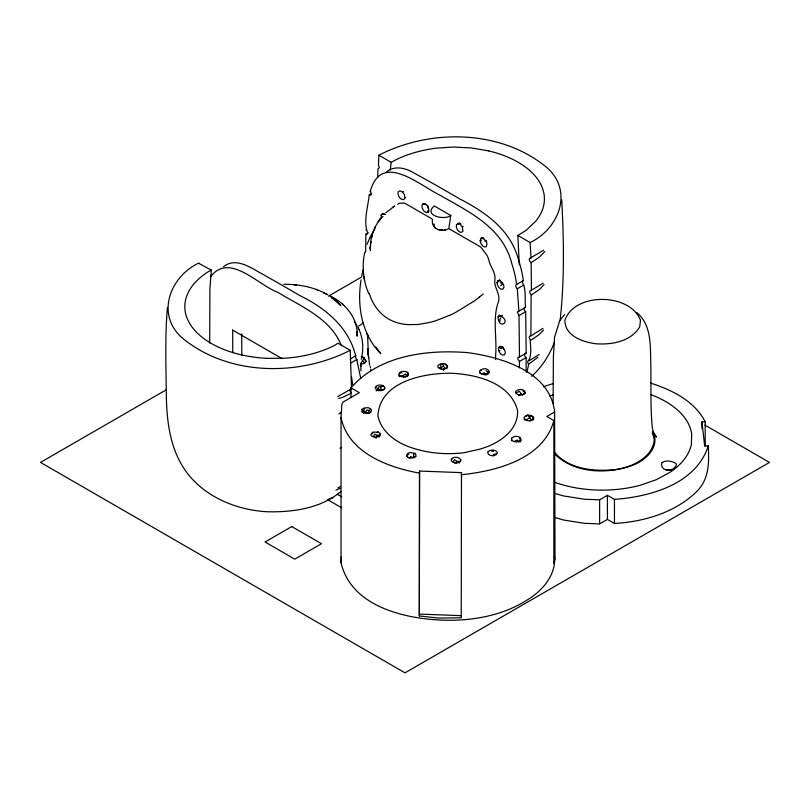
<?xml version="1.0" encoding="UTF-8"?>
<svg xmlns="http://www.w3.org/2000/svg" width="810" height="810" viewBox="0 0 810 810"><rect width="100%" height="100%" fill="white"/><g stroke="black" fill="none" stroke-linecap="round" stroke-linejoin="round"><path stroke-width="1.21" d="M384.892 388.142L383.525 389.742L380.872 390.045L380.872 386.977L383.434 385.803L384.831 387.453L384.385 388.921C382.087 391.473 376.528 391.402 375.172 387.95C376.113 384.396 380.73 384.628 383.434 385.803M705.186 445.814L705.186 421.726C694.453 400.93 671.935 389.934 650.541 383.079M553.098 403.208L553.402 356.633L554.577 337.193L559.669 320.76L564.6 314.533M495.588 359.549L495.609 355.853M495.609 355.823C497.198 337.608 492.105 318.188 498.707 300.955C500.236 293.291 493.523 286.841 494.92 279.501C495.76 272.14 490.02 266.551 488.754 259.706A16.656 9.619 60 0 0 486.891 255.15L480.735 247.08L448.811 228.623C441.976 232.399 430.89 229.503 432.429 219.581M524.526 307.324L524.029 308.721A2.683 1.549 60 0 0 524.769 310.696L525.69 311.668L526.186 353.292L519.149 357.038A2.703 1.559 60 0 0 517.954 359.215L519.463 361.483L519.433 367.791M519.483 357.159L519.018 315.556L517.347 312.012L525.599 307.294C524.556 299.832 526.257 290.952 523.219 284.118A2.683 1.549 60 0 1 522.976 280.746L523.321 280.614A82.114 47.405 60 0 0 518.795 260.81C511.221 230.232 485.98 212.392 459.614 198.865C444.69 190.137 429.695 181.531 414.497 173.299C406.235 168.095 394.753 165.017 386.522 171.953M524.738 353.626A2.683 1.549 60 0 0 525.285 356.673L526.166 357.605L526.095 371.253M365.664 251.961L365.887 234.181L368.206 232.834M357.149 335.097L357.129 336.19C358.314 318.603 345.526 303.335 330.379 296.045M377.754 177.137L377.936 168.986L379.222 167.822A2.693 1.549 60 0 0 378.442 165.442L378.857 155.196C429.857 129.033 498.636 129.408 544.654 165.766C574.249 188.75 560.155 228.207 530.115 242.534L517.863 235.457L526.419 230.111L535.815 221.11A90.072 52.002 0 0 0 530.094 170.819A89.758 51.82 0 0 0 488.764 150.923M365.887 234.181L365.928 234.211A2.683 1.549 60 0 0 367.598 232.834C363.163 221.302 367.983 207.117 369.249 194.967L371.567 193.62M542.983 328.364L530.904 335.917L531.107 294.617A2.683 1.549 60 0 1 529.912 291.074L543.135 283.196M530.904 335.917C528.717 335.279 529.092 338.469 530.145 339.481C530.408 345.242 532.261 357.078 527.857 361.24A2.703 1.559 60 0 0 527.928 363.022L528.576 364.257A82.083 47.385 60 0 1 526.702 372.367M390.268 169.968L391.21 162.334C404.696 154.538 419.904 150.549 435.213 148.24L453.256 147.035L471.349 147.936L488.764 150.923M554.435 555.984C556.551 574.533 542.417 590.966 527.3 599.906C504.458 614.608 476.604 620.156 449.722 620.288C409.617 620.187 351.57 608.452 341.03 562.707L341.03 417.373L341.83 404.878L343.015 402.074L359.316 392.668L350.973 387.848C379.283 355.246 427.143 349.373 467.967 352.654C501.916 357.382 550.304 371.679 554.597 411.986L555.012 558.687L553.848 563.588L553.848 420.542L546.811 416.482L554.597 411.986M341.03 562.707L341.435 556.46M364.702 408.513L363.558 410.518L365.725 412.695L368.692 413.485L368.904 410.457L370.413 409.546M370.555 245.42L370.373 248.852C370.099 238.049 373.714 227.205 380.467 218.761L378.371 221.626L380.467 218.761M167.427 307.354C164.936 336.474 165.969 365.776 166.333 394.966C166.668 423.174 170.677 453.205 189.246 475.673C208.099 498.18 237.138 509.763 265.953 511.697C291.813 512.568 320.77 508.609 341.061 491.397M360.359 364.075L363.771 363.639L365.948 361.726L364.196 358.364L362.161 357.362M517.549 410.184C518.754 431.527 497.077 444.589 478.892 449.378L463.34 452.841C444.528 454.926 425.311 453.063 407.592 446.28C394.014 440.964 381.196 430.91 377.956 416.046C379.465 381.783 422.931 373.106 450.562 373.238C475.834 374.24 509.571 382.259 517.448 409.921M461.477 472.625L461.234 617.787L438.544 618.091L419.337 615.964L419.539 471.066L461.477 472.625L461.477 473.192M419.337 615.964L419.539 471.066M456.597 224.593C455.038 227.792 459.634 234.849 462.895 231.437L462.399 227.083L460.374 224.441L458.43 223.499L456.597 224.593L459.948 223.165L457.994 223.378M450.795 215.5C444.548 220.583 422.871 215.571 434.261 205.953L450.795 215.5L448.811 228.623M361.979 355.924C363.68 346.386 362.586 336.231 358.05 327.594L359.103 329.781M407.815 376.053L408.524 373.977C407.389 369.35 395.158 371.375 400.13 376.164L402.975 376.974L407.875 375.648M636.771 312.569C651.787 324.861 650.258 346.224 650.774 363.791C651.291 385.55 650.126 407.41 652.495 429.097C661.689 453.57 632.944 468.423 612.613 469.861C592.312 471.42 568.438 468.828 554.536 452.294M361.068 279.895C356.795 305.643 361.726 334.631 380.761 353.656L375.759 346.953M560.135 320.142C564.59 280.3 563.821 239.902 561.735 199.918M370.767 243.668L371.112 241.714M198.885 263.432L211.329 270.105L209.901 289.018L209.699 343.055M364.794 252.133C361.726 265.974 363.103 280.746 368.783 293.736M361.685 276.352L363.255 269.578M361.29 359.296L361.665 357.605M553.848 420.542C543.662 459.169 495.852 471.248 461.234 474.741M379.06 437.106L380.558 433.856M369.249 194.967L369.532 195.139A2.693 1.549 60 0 0 371.122 194.532A2.693 1.549 60 0 0 370.575 191.919L370.21 191.423C381.571 151.531 418.254 184.457 439.374 194.876C469.294 212.098 503.293 227.499 512.092 264.678A82.083 47.395 60 0 1 516.618 284.472L515.97 284.958A2.703 1.559 60 0 0 515.899 286.659L517.286 288.988L518.896 311.161M533.233 419.975L533.729 418.213L533.091 416.704C530.672 414.447 525.548 414.436 524.029 417.687L524.87 419.762C527.705 421.24 532.018 421.473 533.729 418.213M493.108 455.939L493.584 454.299L495.953 454.035M428.105 212.149L428.784 209.861L427.984 206.034L424.734 203.948L422.526 204.272L421.899 205.942L422.253 208.17L423.994 211.116L426.252 212.564L428.429 212.038M376.123 390.876L377.025 390.663L378.827 386.734L380.872 386.977M481.251 238.272L483.752 238.727L486.091 241.208L487.012 243.962L486.263 246.716C482.861 248.154 480.198 243.364 480.178 240.499L481.616 237.856L483.671 237.846M365.725 412.695L366.535 410.062L368.904 410.457M554.546 341.891C549.757 354.922 541.951 366.9 531.704 376.306M459.057 463.148L460.839 460.181M405.273 377.308L406.984 375.84L407.957 373.046L407.288 372.337M499.79 280.543C502.595 282.052 505.703 286.578 502.797 289.261C499.405 289.818 497.269 285.596 497.026 282.791L497.684 280.888L500.064 280.078L498.292 280.625M367.051 244.306L370.666 235.923L374.929 228.744M377.227 435.294L376.225 438.058L373.511 436.286L374.564 434.18L377.227 435.294L379.536 435.183M446.806 368.621L447.616 366.484C445.814 362.829 440.205 362.627 437.916 365.806L437.815 366.829C439.607 370.089 446.178 370.15 447.515 366.414L445.166 363.933M705.186 421.726L701.956 421.848L704.659 446.057L708.345 445.915C695.851 484.137 650.369 496.793 614.456 499.385L607.419 495.325L599.633 499.821L584.354 499.233L563.456 495.923L555.012 493.442M404.838 197.853L404.342 198.987C402.428 200.92 399.796 198.116 398.884 196.415A4.961 2.865 60 0 1 398.257 191.838L399.856 190.755L402.469 191.95L404.443 194.714L404.838 197.853L405.456 197.812M433.563 224.684L433.907 223.894L434.018 226.668L433.846 226.111M456.384 463.016L457.144 461.396L459.634 461.447M375.435 226.597L374.635 228.278M523.756 394.683L524.779 392.597L522.966 390.926M525.336 392.728C523.027 395.695 517.387 395.999 515.474 392.404L515.818 391.24C518.147 389.023 522.298 388.709 524.688 391.068L525.376 392.982L524.779 392.597M428.267 210.448L427.569 211.704L429.097 211.005M223.58 266.672C234.384 257.813 247.951 265.751 258.036 271.664C272.13 279.49 286.122 287.489 300.024 295.67C325.387 308.002 349.009 327.442 355.651 356.025A2.693 1.549 60 0 0 356.764 359.417L360.764 378.594M520.141 442.027L521.093 440.356L519.23 437.866M486.162 375.05L487.883 372.124L486.061 370.585M489.129 372.266L487.762 374.19L484.987 374.777C472.989 373.521 484.623 364.601 489.048 371.031L489.22 372.681L487.883 372.124M361.149 356.866L362.374 356.562L364.652 357.838L360.501 363.7L361.189 364.105M499.355 315.212L498.069 316.933C498.454 330.551 512.811 321.428 499.294 315.252M210.306 277.05C229.25 251.677 257.884 285.201 277.911 292.339C301.462 306.939 330.551 318.117 341.557 345.87M502.261 346.893L499.902 346.315L498.525 347.824C497.968 350.912 500.813 356.42 504.529 354.81C506.473 352.259 504.174 348.745 502.261 346.893L501.856 346.72M500.894 317.905L499.618 319.758L500.145 321.205M520.496 439.536L518.734 442.058L517.387 440.063L514.816 441.136M399.674 376.812L400.13 376.164M460.374 224.441L460.758 223.924M372.003 433.623L372.934 432.378M480.573 239.203L481.616 237.856L483.59 238.687M380.781 218.386L379.536 219.996L381.723 217.202M408.564 454.056L406.529 456.192M381.358 217.758L381.156 215.237L382.492 213.567L385.115 214.255M366.029 360.956L364.5 362.829L362.333 360.845M361.867 412.047L363.558 410.518M544.836 251.505L539.146 257.307L531.158 262.632L531.421 290.537M501.755 316.052L502.321 315.373M544.067 284.664L539.43 289.474L531.441 294.88M531.066 415.449L529.396 417.849L526.875 419.57L524.758 419.337M375.567 387.95L376.65 386.714M543.52 330.055L538.771 334.884L530.854 340.2M462.399 227.083L463.158 226.243M537.87 357.24L528.576 364.257M385.985 212.686L394.713 205.963L392.82 207.218M451.221 459.786L452.091 458.997M530.985 420.552L529.598 420.744M483.165 294.05L479.388 297.098M358.466 326.248L363.184 323.079M498.525 347.824L500.823 346.386M422.526 204.272L423.265 203.705L425.949 204.211M399.107 376.458L399.077 375.04L400.423 375.992L402.914 375.708L405.385 373.977L406.984 375.84M473.445 301.502L456.253 312.052A87.865 55.414 -32.3 0 1 449.499 315.454M232.774 352.836L232.703 330.045M500.712 315.637L498.069 316.933M518.683 395.756L521.275 393.974L522.592 395.138M381.156 215.237L382.735 214.164L385.195 214.488M337.588 396.657L351.489 388.851M338.874 413.91L340.666 412.705M441.663 369.583L440.438 364.723L442.594 363.66L443.515 366.079L440.923 367.811L438.676 367.608M488.268 373.359L484.572 374.514M531.158 262.632L530.145 261.701A2.673 1.549 60 0 1 529.396 258.663L543.642 250.189M198.977 262.966C168.875 277.111 154.882 316.963 184.477 339.765C230.516 376.053 299.315 376.326 350.234 350.295L351.489 388.344M525.933 416.249L527.847 415.176M443.05 369.816L445.095 368.499L443.515 366.079M500.671 285.616L501.886 284.837L502.271 282.568L500.185 283.014M529.213 360.673L539.197 354.456M526.166 357.605L519.463 361.483M370.21 191.423L370.767 191.099M365.978 229.898L366.525 229.574M166.374 389.731L40.5 462.409L405 672.847L769.5 462.409L704.923 425.118M328.374 296.207L361.219 277.243M350.163 359.022L355.803 355.762M351.236 362.779L356.876 359.529M516.618 284.472L523.321 280.614M517.256 288.795L523.959 284.928M519.018 315.556L525.72 311.688M340.119 448.264L341.638 447.383M555.012 517.519L563.456 520L584.354 523.321L599.633 523.898L607.419 519.402L614.456 523.473C643.454 521.772 673.383 513.155 695.112 493.087C709.479 480.016 708.993 463.563 708.345 445.915M415.196 453.438L410.002 452.486L407.167 453.904L406.59 455.777C408.281 458.784 413.009 458.561 415.408 456.536L416.036 455.058L415.196 453.438L413.495 454.42L413.707 457.68L410.437 456.648M381.601 217.434L383.079 216.635M338.074 487.802L340.554 486.476M409.759 457.923L407.491 457.427M413.707 457.68L415.996 456.486M211.329 270.105L208.707 271.441A89.809 51.85 0 0 0 190.856 325.337A89.809 51.85 0 0 0 266.774 358.334M368.692 413.485L370.808 412.422M351.51 393.073L342.417 397.437L338.641 398.399M449.479 315.384L435.77 320.719A84.098 60.78 -35.9 0 1 428.966 322.593L418.021 324.486L407.855 324.638A65.124 52.174 -45.3 0 1 400.494 323.575L398.773 323.16A59.17 47.841 -47.7 0 1 393.903 321.57C381.672 316.912 372.843 305.694 369.299 293.321M543.419 386.734L553.2 383.535M340.018 488.4L335.887 490.121M402.469 191.95L403.431 191.646M328.961 498.93L332.88 497.826M376.933 432.378L378.25 432.064L380.538 433.796L379.181 436.398L374.483 437.167L371.344 435.942L370.717 434.656L372.833 432.165L378.25 432.064M400.17 373.137L401.932 372.721M497.026 282.791L497.806 282.609M498.636 350.588L499.993 350.841M445.419 229.908L444.66 229.999M515.96 393.022L519.331 391.26L521.275 393.974M666.245 470.154L671.277 470.195M378.756 390.541L376.802 389.944M266.774 358.364L284.958 358.222A90.112 52.022 0 0 0 334.166 345.587L337.973 343.227L350.234 350.295M283.794 284.29C299.011 284.178 314.624 287.084 327.868 294.87M441.187 230.07L442.797 230.121L441.48 230.121M484.815 241.026L486.729 241.086M419.539 614.101L461.477 615.661M491.71 451.271L493.411 451.362M441.571 230.131L442.108 230.172M497.684 280.888L499.203 280.989M419.337 472.929L417.231 472.696C386.37 466.783 347.824 451.94 341.03 417.373M480.148 370.322L481.251 370.545M480.178 240.499L481.413 240.752M440.508 229.959L438.332 229.594M480.127 373.187L481.95 373.785L484.198 372.802L485.504 374.301M316.102 289.393L317.611 289.96M526.186 353.292L525.892 353.18A2.683 1.549 60 0 0 525.437 353.15M323.686 293.038L327.118 294.486M378.189 388.82L380.872 390.045M531.036 258.198L530.115 242.534M378.857 155.196L391.21 162.334M432.013 218.923L404.504 203.047L399.431 203.219A16.706 9.649 60 0 0 397.71 204.373M232.642 330.085L282.042 358.607M337.365 494.302L341.688 496.803M327.625 499.689L341.688 507.809M457.144 461.396L454.501 459.705L453.337 461.73L455.119 463.128M329.812 296.085L335.573 300.348L340.848 305.684L338.975 303.669M331.543 297.918L332.839 298.758M435.466 228.207L435.051 227.762M499.416 347.51L501.046 348.685L503.111 347.247L503.648 349.545M334.084 299.629L338.641 303.355M524.151 419.236L524.87 419.772M531.279 415.651L533.162 417.292L531.684 420.319L527.796 415.206M342.306 303.983L344.22 305.714M337.962 302.697L339.663 304.337M554.89 454.197C574.179 473.06 605.515 474.326 630.008 466.175C644.173 462.085 660.919 447.525 652.84 431.527M362.445 411.855L363.741 413.535M652.607 431.75L656.475 437.106L652.911 431.781M354.314 321.631L357.332 326.258M402.914 375.708L403.917 377.268M365.492 359.954L365.948 361.726M368.084 335.867L366.93 333.335L367.629 335.978L368.368 355.053L368.115 351.57L368.256 353.646M427.508 206.246L428.379 208.403M652.253 433.016L654.278 438.291M370.686 369.228L371.031 370.717M443.394 369.168L443.566 370.079M363.903 276.615L364.591 280.513M369.593 365.097L368.327 354.436L368.621 357.858M351.479 376.488L352.684 384.507M356.876 331.543L357.129 334.753M370.413 367.75L370.231 366.292M517.863 235.457L519.281 264.86M368.368 355.053L368.115 351.57M479.54 371.841L479.591 372.62M360.784 365.026L360.956 370.95M360.754 364.247L360.845 366.464M511.555 439.81L511.596 440.863M241.744 333.75L241.785 355.317M701.956 421.848L701.956 428.662M614.456 499.385L614.456 523.473M607.419 495.325L607.419 519.402M599.633 499.821L599.633 523.898M350.973 387.848L350.973 397.406M351.145 392.708A2.693 1.549 60 0 1 350.274 389.326M479.449 297.138A82.752 43.548 -31.8 0 1 473.496 301.563M549.798 396.09A89.849 51.87 0 0 1 553.271 394.723M651.23 394.794A89.849 51.87 0 0 1 691.659 433.694L691.406 444.194A90.112 52.022 0 0 1 669.536 472.605L656.171 479.743L640.578 485.17A90.072 52.002 0 0 1 554.577 482.264M361.888 409.425L362.11 411.561C364.378 413.92 368.378 413.424 370.909 411.733L371.496 410.316L370.555 408.787L368.206 407.673L364.308 407.926L361.898 409.384M640.497 320.385L639.687 326.916C630.848 341.638 611.742 344.938 595.887 343.764C582.957 342.134 564.833 336.008 564.884 320.325C574.523 291.853 630.504 293.038 640.497 320.385M511.657 438.149L511.495 439.253C512.811 442.797 518.511 442.574 520.81 440.154L520.567 437.906C518.177 435.679 513.915 435.82 511.657 438.149M371.709 236.682L371.304 238.423L372.144 234.971L371.709 236.682M460.768 459.786L460.333 461.173C458.025 463.705 453.165 463.482 451.2 460.688C451.221 456.212 459.067 456.364 460.768 459.786M662.114 462.55L661.507 464.424C662.003 472.554 674.608 471.309 676.411 464.646L675.864 463.421C672.006 461.092 666.002 459.817 662.114 462.55M488.197 451.575L487.681 452.638C488.349 456.516 495.416 456.637 497.208 453.408L497.127 452.071C495.062 449.509 490.587 449.408 488.197 451.575M291.782 526.561L265.042 542.001L294.749 559.153L321.489 543.712L291.782 526.561M296.5 284.948L294.496 284.735L296.5 284.948M368.155 352.239L367.942 348.705L368.155 352.239M370.403 250.533L370.373 247.04L370.403 250.533"/></g></svg>
